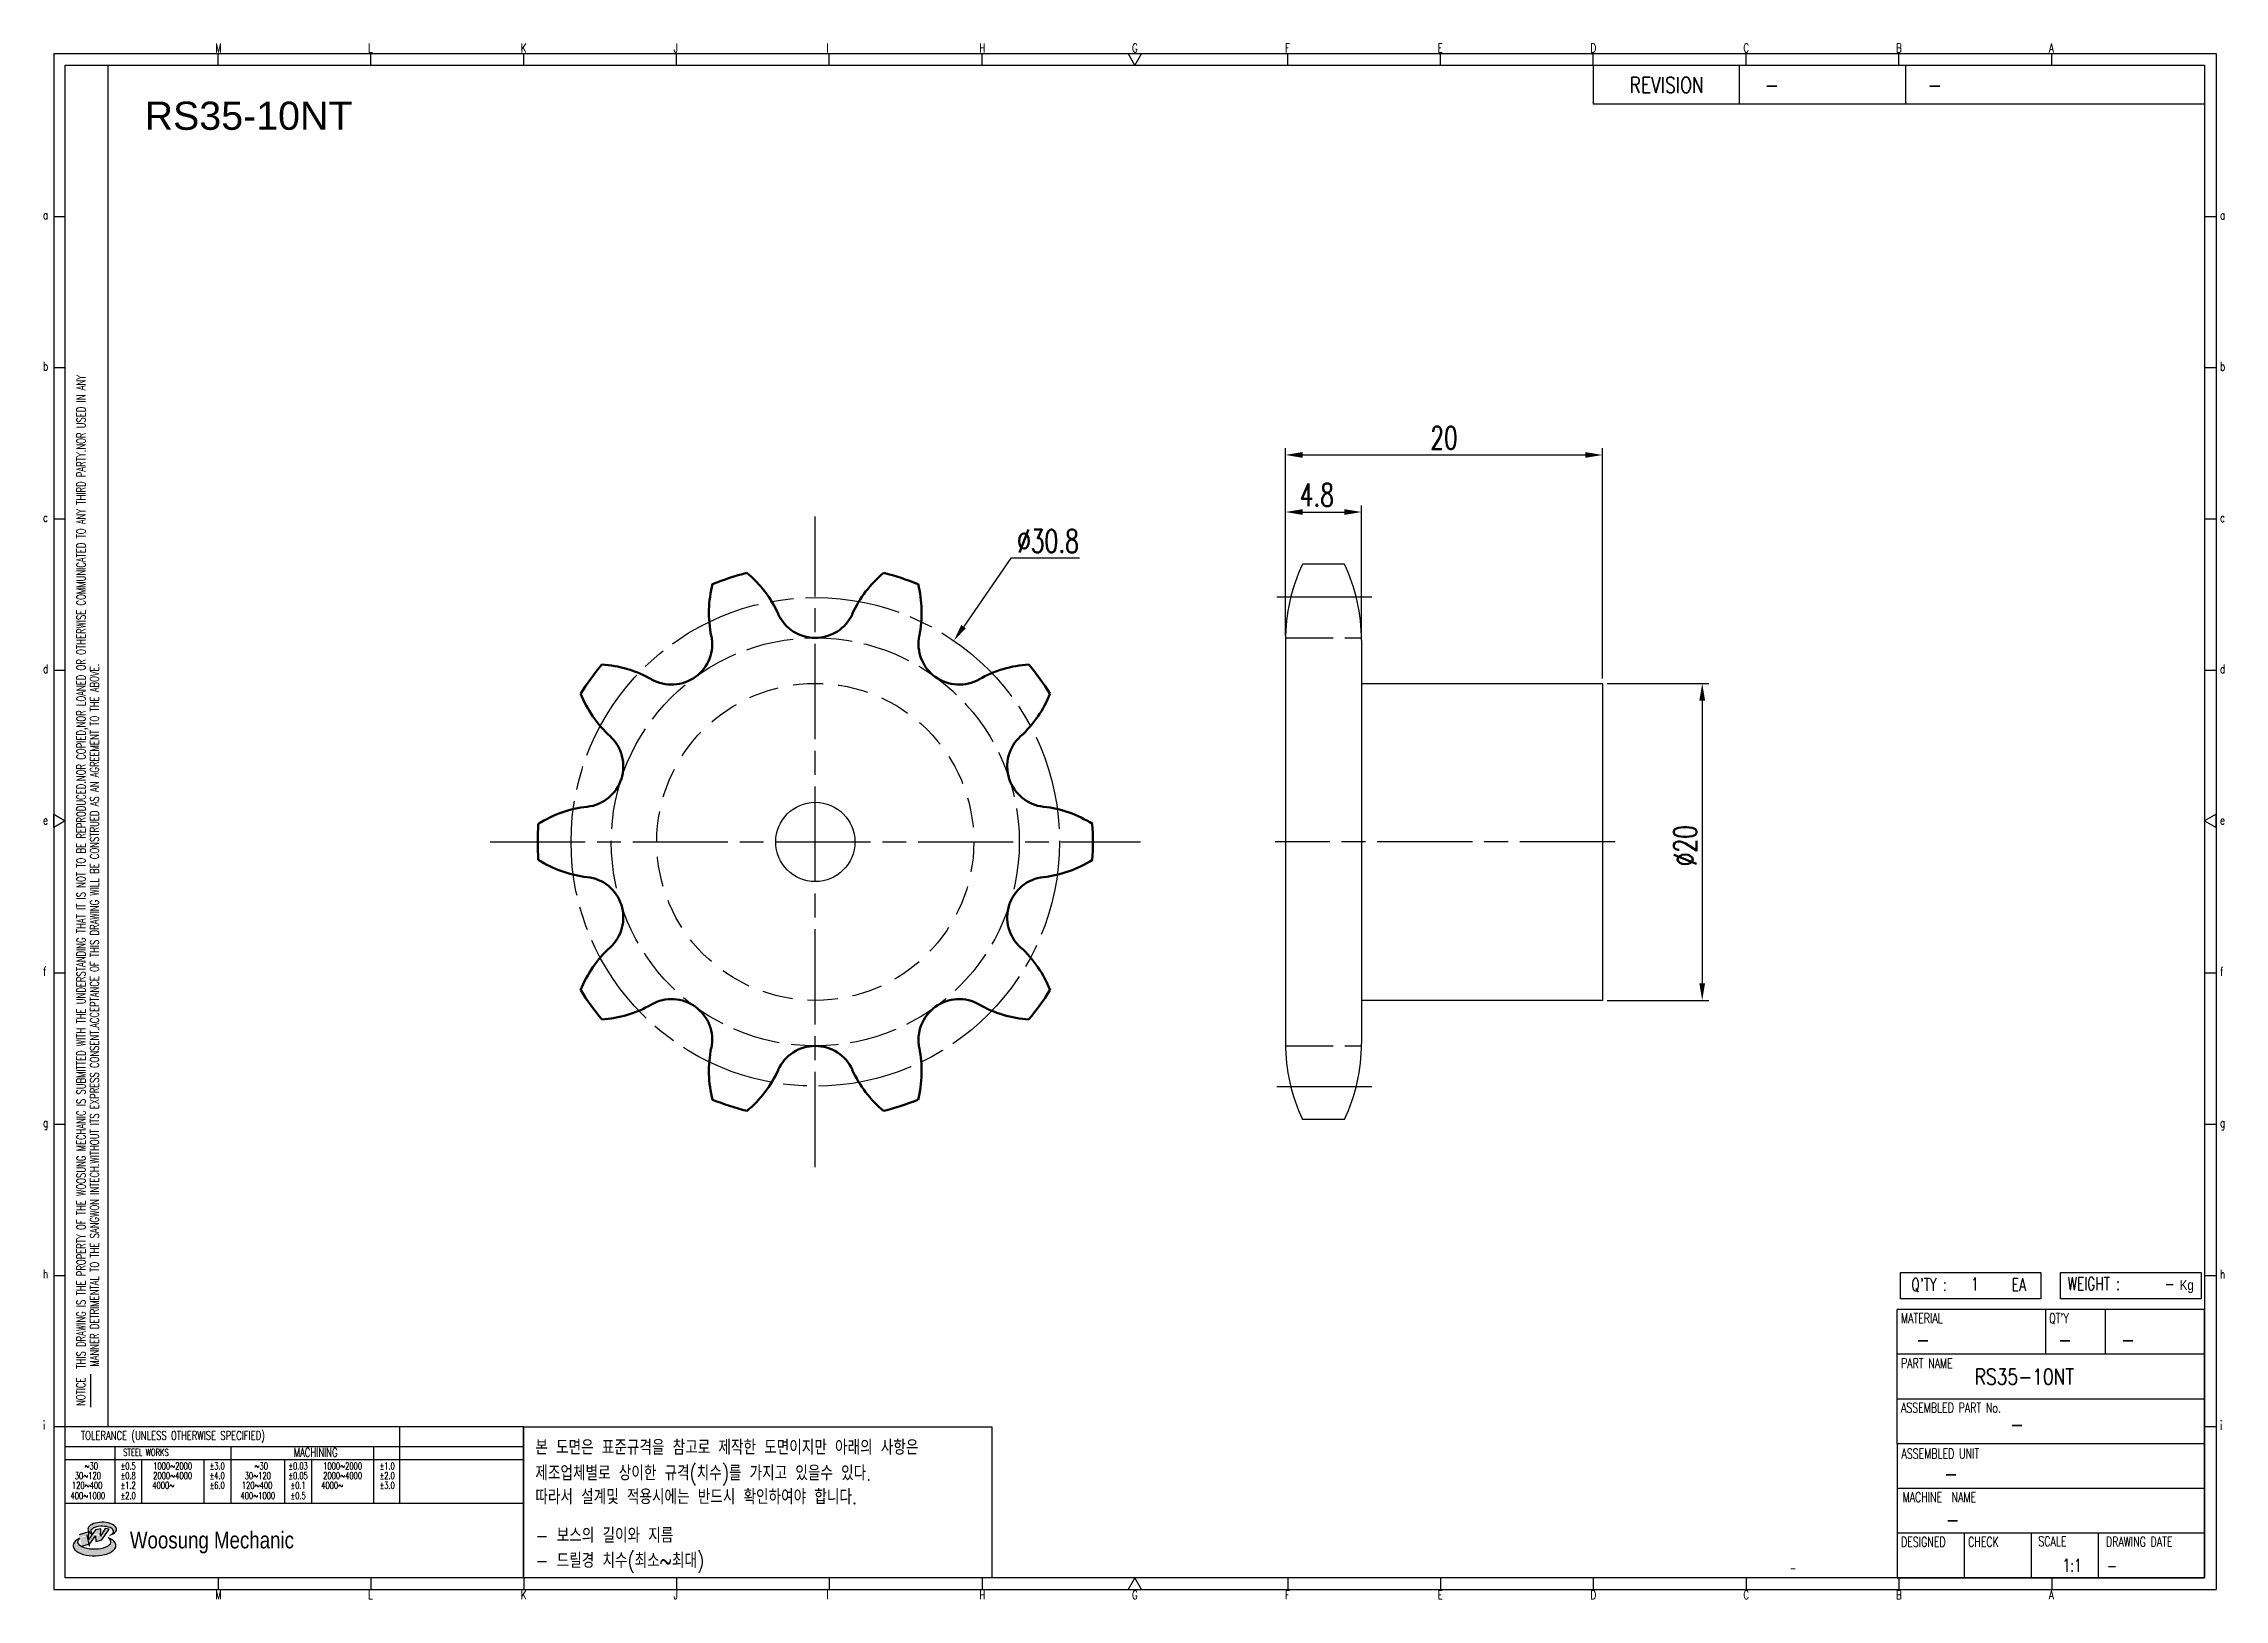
# Model space of a CAD drawing. Header units: millimetres. Extents: x -44999 to -44123, y 1073 to 1307.
# Drawn here: x -44999.2 to -44861.6, y 1072.7 to 1170.9 of the extents above.
import ezdxf
from ezdxf.enums import TextEntityAlignment as Align

# ---------------------------------------------------------------- set-up
doc = ezdxf.new("R2010")
doc.units = ezdxf.units.MM
for name, pattern in [('AM_ISO02W050', [7.5, 6, -1.5]), ('AM_ISO02W050x2', [3.75, 3, -0.75]), ('AM_ISO08W050', [18, 12, -1.5, 3, -1.5]), ('AM_ISO08W050x2', [9, 6, -0.75, 1.5, -0.75]), ('HIDDEN', [9.525, 6.35, -3.175])]:
    doc.linetypes.add(name, pattern=pattern)
for name, color, linetype, lineweight in [('AM_0N', 7, 'Continuous', 50), ('AM_3N', 6, 'AM_ISO02W050', 25), ('AM_7', 4, 'AM_ISO08W050', 25), ('AM_7N', 4, 'AM_ISO08W050', 25)]:
    doc.layers.add(name, color=color, linetype=linetype, lineweight=lineweight)
for name, color, linetype in [('HL', 2, 'HIDDEN'), ('S-DIM', 7, 'Continuous'), ('TITLE', 7, 'Continuous'), ('도면레이아웃', 7, 'Continuous')]:
    doc.layers.add(name, color=color, linetype=linetype)
doc.styles.add('HAN', font='ROMANS.shx', dxfattribs={"width": 0.7, "bigfont": 'whgtxt.shx'})
doc.styles.add('HKD_ST2', font='romans.shx', dxfattribs={"width": 0.7, "height": 4, "bigfont": '@extfont2.shx'})
doc.styles.add('HSG', font='SIMPLEX.shx', dxfattribs={"width": 0.7, "bigfont": 'HSG.shx'})
doc.styles.add('ROMANS', font='romans.shx', dxfattribs={"width": 0.7, "bigfont": 'whgtxt.shx'})
doc.styles.add('SLDTEXTSTYLE4', font='arial.ttf', dxfattribs={"width": 0.8})
doc.styles.get("Standard").update_dxf_attribs({"font": 'arial.ttf'})
doc.dimstyles.new('APP2', dxfattribs={"dimscale": 0.6, "dimtxt": 2.4, "dimasz": 1.8, "dimexe": 0.7, "dimexo": 0.5, "dimgap": 0.6, "dimtad": 1, "dimtoh": 1, "dimdec": 1, "dimrnd": 0.01, "dimzin": 9, "dimdsep": 46, "dimtxsty": 'HSG', "dimcen": 0, "dimclrd": 1, "dimclre": 1, "dimclrt": 256, "dimazin": 2, "dimtp": 1, "dimtm": 1, "dimtfac": 0.5, "dimtdec": 1, "dimtofl": 0, "dimtmove": 0, "dimatfit": 3, "dimfxl": 0, "dimtvp": 1, "dimtolj": 2, "dimlwd": -1, "dimlwe": -1, "dimarcsym": 0})

# ---------------------------------------------------------------- blocks, each defined once
blk = doc.blocks.new('SUYWSHJH')
at = {"layer": '도면레이아웃'}
h = blk.add_hatch(color=10, dxfattribs=at)
h.paths.add_polyline_path([(1.544, 35.177), (1.554, 34.966), (1.779, 35.034), (2.054, 35.422), (1.908, 35.446), (1.728, 35.167), (1.741, 35.439), (1.547, 35.405), (1.292, 35.041), (1.295, 35.33), (0.943, 35.208), (1.03, 34.8), (1.336, 34.885)])
edge = h.paths.add_edge_path()
edge.add_ellipse((1.795, 35.421), major_axis=(-0.53, 0), ratio=0.487785, start_angle=122.36065, end_angle=403.39574)
edge.add_line((1.411, 35.244), (1.419, 35.261))
edge.add_ellipse((1.798, 35.344), major_axis=(-0.423, 0), ratio=0.444396, start_angle=131.58977, end_angle=386.19408, ccw=False)
edge = h.paths.add_edge_path()
edge.add_ellipse((1.512, 34.815), major_axis=(-0.793, 0), ratio=0.480113, start_angle=314.67633, end_angle=590.85213)
edge.add_ellipse((1.501, 34.958), major_axis=(-0.62, 0), ratio=0.43311, start_angle=331.7024, end_angle=574.42495, ccw=False)
for p, q in [((0, 90.118), (80.15, 90.118)), ((0, 90.118), (0, 33.191)), ((6.089, 89.693), (6.089, 90.118)), ((11.753, 89.693), (11.753, 90.118)), ((17.418, 89.693), (17.418, 90.118)), ((23.082, 89.693), (23.082, 90.118)), ((28.746, 89.693), (28.746, 90.118)), ((34.411, 89.693), (34.411, 90.118)), ((45.739, 89.693), (45.739, 90.118)), ((51.404, 89.693), (51.404, 90.118)), ((57.068, 89.693), (57.068, 90.118)), ((62.732, 89.693), (62.732, 90.118)), ((68.397, 89.693), (68.397, 90.118)), ((74.061, 89.693), (74.061, 90.118)), ((80.15, 90.118), (80.15, 33.191)), ((0, 84.085), (0.425, 84.085)), ((79.725, 84.085), (80.15, 84.085)), ((0, 78.478), (0.425, 78.478)), ((79.725, 78.478), (80.15, 78.478)), ((0, 72.87), (0.425, 72.87)), ((79.725, 72.87), (80.15, 72.87)), ((0, 67.262), (0.425, 67.262)), ((79.725, 67.262), (80.15, 67.262)), ((0, 56.047), (0.425, 56.047)), ((79.725, 56.047), (80.15, 56.047)), ((0, 50.439), (0.425, 50.439)), ((79.725, 50.439), (80.15, 50.439)), ((0, 44.832), (0.425, 44.832)), ((79.725, 44.832), (80.15, 44.832)), ((1.377, 39.947), (1.377, 41.174)), ((0, 39.224), (0.425, 39.224)), ((79.725, 39.224), (80.15, 39.224)), ((0, 33.191), (80.15, 33.191)), ((6.089, 33.616), (6.089, 33.191)), ((11.753, 33.616), (11.753, 33.191)), ((17.418, 33.616), (17.418, 33.191)), ((23.082, 33.616), (23.082, 33.191)), ((28.746, 33.616), (28.746, 33.191)), ((34.411, 33.616), (34.411, 33.191)), ((45.739, 33.616), (45.739, 33.191)), ((51.404, 33.616), (51.404, 33.191)), ((57.068, 33.616), (57.068, 33.191)), ((62.732, 33.616), (62.732, 33.191)), ((68.397, 33.616), (68.397, 33.191)), ((74.061, 33.616), (74.061, 33.191))]:
    blk.add_line(p, q)
at = {"color": 2}
for p, q in [((2.017, 39.224), (2.017, 89.693)), ((0.425, 39.224), (17.418, 39.224)), ((12.816, 39.224), (12.816, 36.382)), ((17.418, 33.616), (17.418, 39.224)), ((0.425, 38.487), (17.418, 38.487)), ((0.425, 38.012), (17.418, 38.012)), ((2.257, 38.487), (2.257, 36.382)), ((3.257, 38.012), (3.257, 36.382)), ((5.557, 38.012), (5.557, 36.382)), ((6.557, 38.5), (6.557, 36.382)), ((8.557, 38.012), (8.557, 36.382)), ((9.557, 38.026), (9.557, 36.382)), ((11.857, 38.487), (11.857, 36.382)), ((0.425, 36.382), (17.418, 36.382))]:
    blk.add_line(p, q, dxfattribs=at)
at = {"color": 6, "ltscale": 0.5}
for p, q in [((57.068, 89.693), (57.068, 88.246)), ((62.47, 89.693), (62.47, 88.246)), ((68.635, 89.693), (68.635, 88.246)), ((79.725, 88.246), (57.068, 88.246)), ((68.336, 38.59), (68.336, 43.563)), ((79.725, 43.563), (68.336, 43.563)), ((73.827, 43.563), (73.827, 41.905)), ((76.037, 43.563), (76.037, 41.905)), ((79.725, 38.59), (79.725, 43.563)), ((79.725, 41.905), (68.336, 41.905)), ((79.725, 40.248), (68.336, 40.248)), ((68.336, 38.59), (68.336, 33.616)), ((79.725, 38.59), (68.336, 38.59)), ((79.725, 33.616), (79.725, 38.59)), ((79.725, 36.932), (68.336, 36.932)), ((79.725, 35.274), (68.336, 35.274)), ((70.822, 33.616), (70.822, 35.274)), ((73.309, 33.616), (73.309, 35.274)), ((75.796, 33.616), (75.796, 35.274)), ((68.336, 33.616), (79.725, 33.616))]:
    blk.add_line(p, q, dxfattribs=at)
for points in [[(40.075, 89.693), (39.83, 90.118), (40.32, 90.118)], [(0.425, 89.693), (79.725, 89.693), (79.725, 33.616), (0.425, 33.616)], [(0.425, 61.679), (0, 61.433), (0, 61.924)], [(79.725, 61.679), (80.15, 61.433), (80.15, 61.924)], [(40.075, 33.616), (39.83, 33.191), (40.32, 33.191)]]:
    blk.add_lwpolyline(points, close=True)
at = {"layer": 'TITLE', "color": 20}
for p, q in [((68.449, 43.961), (68.449, 44.936)), ((68.449, 44.936), (73.654, 44.936)), ((73.654, 44.936), (73.654, 43.961)), ((74.39, 43.961), (74.39, 44.936)), ((74.39, 44.936), (79.595, 44.936)), ((79.595, 44.936), (79.595, 43.961)), ((73.654, 43.961), (68.449, 43.961)), ((79.595, 43.961), (74.39, 43.961))]:
    blk.add_line(p, q, dxfattribs=at)
at = {"layer": '도면레이아웃'}
for p, q in [((1.295, 35.33), (0.943, 35.208)), ((1.03, 34.8), (1.336, 34.885)), ((1.224, 35.208), (1.311, 34.8)), ((1.224, 35.208), (1.224, 35.208)), ((1.547, 35.405), (1.292, 35.041)), ((1.292, 35.041), (1.295, 35.33)), ((1.336, 34.885), (1.544, 35.177)), ((1.419, 35.261), (1.411, 35.244)), ((1.544, 35.177), (1.554, 34.966)), ((1.741, 35.439), (1.547, 35.405)), ((1.554, 34.966), (1.779, 35.034)), ((1.908, 35.446), (1.728, 35.167)), ((1.728, 35.167), (1.741, 35.439)), ((1.779, 35.034), (2.054, 35.422)), ((2.054, 35.422), (1.908, 35.446))]:
    blk.add_line(p, q, dxfattribs=at)
for centre, major_axis, ratio, start_param, end_param in [((1.795, 35.421), (-0.53, 0), 0.487785, 2.135596, 7.040584), ((1.512, 34.815), (-0.793, 0), 0.480113, 5.492138, 10.312315), ((1.501, 34.958), (-0.62, 0), 0.43311, 5.789299, 10.025607), ((1.798, 35.344), (-0.423, 0), 0.444396, 2.296675, 6.740358)]:
    blk.add_ellipse(centre, major_axis=major_axis, ratio=ratio, start_param=start_param, end_param=end_param, dxfattribs=at)
at = {"color": 4, "style": 'HKD_ST2', "width": 0.7}
for s, p in [('M', (5.988, 90.164)), ('L', (11.652, 90.164)), ('K', (17.316, 90.164)), ('J', (22.981, 90.164)), ('I', (28.645, 90.164)), ('H', (34.309, 90.164)), ('G', (39.974, 90.164)), ('F', (45.638, 90.164)), ('E', (51.302, 90.164)), ('D', (56.967, 90.164)), ('C', (62.631, 90.164)), ('B', (68.295, 90.164)), ('A', (73.96, 90.164)), ('a', (-0.395, 83.976)), ('a', (80.305, 83.97)), ('b', (-0.395, 78.368)), ('b', (80.305, 78.362)), ('c', (-0.395, 72.76)), ('c', (80.305, 72.754)), ('d', (-0.395, 67.153)), ('d', (80.305, 67.147)), ('e', (-0.395, 61.545)), ('e', (80.305, 61.539)), ('f', (-0.395, 55.937)), ('f', (80.305, 55.931)), ('g', (-0.395, 50.33)), ('g', (80.305, 50.324)), ('h', (-0.395, 44.722)), ('h', (80.305, 44.716)), ('i', (-0.395, 39.114)), ('i', (80.305, 39.108)), ('M', (5.988, 32.824)), ('L', (11.652, 32.824)), ('K', (17.316, 32.824)), ('J', (22.981, 32.824)), ('I', (28.645, 32.824)), ('H', (34.309, 32.824)), ('G', (39.974, 32.824)), ('F', (45.638, 32.824)), ('E', (51.302, 32.824)), ('D', (56.967, 32.824)), ('C', (62.631, 32.824)), ('B', (68.295, 32.824)), ('A', (73.96, 32.824))]:
    blk.add_text(s, height=0.326, dxfattribs=at).set_placement(p)
for s, height, style, width, p in [('REVISION', 0.5806, 'HAN', 0.8, (58.415, 88.664)), ('-', 0.581, 'HAN', 0.8, (63.426, 88.664)), ('-', 0.581, 'HAN', 0.8, (69.468, 88.664)), ("Q'TY : ", 0.4746, 'HKD_ST2', 0.7, (68.857, 44.253)), ('1', 0.475, 'HKD_ST2', 0.7, (71.071, 44.275)), ('EA', 0.4746, 'HKD_ST2', 0.7, (72.578, 44.253)), ('WEIGHT : ', 0.4746, 'HKD_ST2', 0.7, (74.65, 44.286)), ('-', 0.581, 'HAN', 0.8, (69.029, 42.157)), ('-', 0.581, 'HAN', 0.8, (74.289, 42.157)), ('-', 0.581, 'HAN', 0.8, (76.623, 42.157)), ('-', 0.581, 'HAN', 0.8, (72.515, 39.013)), ('-', 0.581, 'HAN', 0.8, (70.067, 37.189)), ('-', 0.581, 'HAN', 0.8, (70.126, 35.48)), ('1:1', 0.4746, 'HKD_ST2', 0.7, (74.458, 33.848)), ('-', 0.475, 'HKD_ST2', 0.7, (76.112, 33.837))]:
    blk.add_text(s, height=height, dxfattribs=dict(style=style, width=width)).set_placement(p)
at = {"color": 2, "style": 'HKD_ST2', "width": 0.7}
for s, p in [(' THIS DRAWING IS THE PROPERTY OF THE WOOSUNG MECHANIC IS SUBMITTED WITH THE UNDERSTANDING THAT IT IS NOT TO BE REPRODUCED.NOR COPIED,NOR LOANED OR OTHERWISE COMMUNICATED TO ANY THIRD PARTY.NOR USED IN ANY', (1.173, 41.217)), ('MANNER DETRIMENTAL TO THE SANGWON INTECH.WITHOUT ITS EXPRESS CONSENT.ACCEPTANCE OF THIS DRAWING WILL BE CONSTRUED AS AN AGREEMENT TO THE ABOVE.', (1.672, 41.447))]:
    blk.add_text(s, height=0.326266, rotation=90, dxfattribs=at).set_placement(p)
at = {"style": 'HKD_ST2', "width": 0.7}
blk.add_text('-', height=0.475, dxfattribs=at).set_placement((78.613, 44.286), align=Align.RIGHT)
at = {"color": 4, "style": 'HKD_ST2', "width": 0.7}
for s, height, p in [('MATERIAL', 0.3651, (68.474, 43.425)), ("QT'Y", 0.3651, (73.965, 43.425)), ('PART NAME', 0.3651, (68.474, 41.756)), ('ASSEMBLED PART No.', 0.36511, (68.474, 40.109)), ('ASSEMBLED UNIT', 0.36511, (68.49, 38.408)), ('MACHINE  NAME', 0.36511, (68.532, 36.794)), ('DESIGNED', 0.3651, (68.474, 35.136)), ('CHECK', 0.3651, (70.961, 35.136)), ('SCALE', 0.3651, (73.566, 35.153)), ('DRAWING DATE', 0.36511, (76.071, 35.141))]:
    blk.add_text(s, height=height, dxfattribs=at).set_placement(p, align=Align.TOP_LEFT)
at = {"style": 'HKD_ST2', "width": 0.7}
blk.add_text('NOTICE', height=0.3263, rotation=90, dxfattribs=at).set_placement((1.163, 39.988))
for s, height, style, width, p in [('TOLERANCE (UNLESS OTHERWISE SPECIFIED)', 0.32627, 'HKD_ST2', 0.7, (4.417, 38.896)), ('-', 0.326, 'ROMANS', 0.65, (64.469, 33.975))]:
    blk.add_text(s, height=height, dxfattribs=dict(style=style, width=width)).set_placement(p, align=Align.MIDDLE_CENTER)
at = {"color": 4, "style": 'HKD_ST2', "width": 0.7}
for s, height, p in [('STEEL WORKS', 0.26101, (3.416, 38.268)), ('MACHINING', 0.3263, (9.707, 38.27)), ('%%P0.5', 0.261, (2.757, 37.762)), ('%%P0.8', 0.261, (2.757, 37.411)), ('%%P3.0', 0.261, (6.057, 37.762)), ('%%P4.0', 0.261, (6.057, 37.411)), ('%%P0.03', 0.261, (9.057, 37.762)), ('%%P0.05', 0.261, (9.057, 37.411)), ('%%P1.0', 0.261, (12.357, 37.762)), ('%%P2.0', 0.261, (12.357, 37.411)), ('%%P1.2', 0.261, (2.757, 37.045)), ('%%P2.0', 0.261, (2.757, 36.67)), ('%%P6.0', 0.261, (6.057, 37.045)), ('%%P0.1', 0.261, (9.057, 37.045)), ('%%P0.5', 0.261, (9.057, 36.67)), ('%%P3.0', 0.261, (12.357, 37.045))]:
    blk.add_text(s, height=height, dxfattribs=at).set_placement(p, align=Align.MIDDLE)
for s, height, p in [('30%%126120', 0.261, (1.263, 37.411)), ('%%12630', 0.261, (1.389, 37.762)), ('2000%%1264000', 0.26101, (4.407, 37.411)), ('1000%%1262000', 0.26101, (4.407, 37.762)), ('30%%126120', 0.261, (7.563, 37.411)), ('%%12630', 0.261, (7.689, 37.762)), ('2000%%1264000', 0.26101, (10.707, 37.411)), ('1000%%1262000', 0.26101, (10.707, 37.762)), ('400%%1261000', 0.26101, (1.263, 36.67)), ('120%%126400', 0.26101, (1.237, 37.045)), ('4000%%126', 0.261, (4.061, 37.045)), ('400%%1261000', 0.26101, (7.563, 36.67)), ('120%%126400', 0.26101, (7.537, 37.045)), ('4000%%126', 0.261, (10.321, 37.045))]:
    blk.add_text(s, height=height, dxfattribs=at).set_placement(p, align=Align.MIDDLE_CENTER)
at = {"color": 1, "style": 'SLDTEXTSTYLE4', "width": 0.8}
blk.add_text('Woosung Mechanic', height=0.61957, dxfattribs=at).set_placement((2.822, 34.711))
at = {"layer": 'TITLE', "width": 0.8}
blk.add_text('Kg', height=0.3789, dxfattribs=at).set_placement((78.807, 44.286))
blk = doc.blocks.new('*D23')
at = {"layer": 'Defpoints', "color": 0, "transparency": 16777216}
for p in [(-44916.08, 1141.34), (-44920.88, 1133.25), (-44916.08, 1133.25)]:
    blk.add_point(p, dxfattribs=at)
at = {"layer": 'S-DIM', "color": 1, "transparency": 16777216}
for p, q in [((-44920.88, 1133.55), (-44920.88, 1141.76)), ((-44919.8, 1141.34), (-44917.16, 1141.34)), ((-44916.08, 1133.55), (-44916.08, 1141.76))]:
    blk.add_line(p, q, dxfattribs=at)
for points in [[(-44919.8, 1141.52), (-44919.8, 1141.16), (-44920.88, 1141.34)], [(-44917.16, 1141.52), (-44917.16, 1141.16), (-44916.08, 1141.34)]]:
    blk.add_solid(points, dxfattribs=at)
at = {"layer": 'S-DIM', "transparency": 16777216, "insert": (-44918.9, 1142.42), "char_height": 1.44, "attachment_point": 5, "style": 'HSG'}
blk.add_mtext('\\A2;4.8', dxfattribs=at)
blk = doc.blocks.new('*D24')
at = {"layer": 'Defpoints', "color": 0, "transparency": 16777216}
for p in [(-44900.88, 1144.94), (-44920.88, 1133.25), (-44900.88, 1130.53)]:
    blk.add_point(p, dxfattribs=at)
at = {"layer": 'S-DIM', "color": 1, "transparency": 16777216}
for p, q in [((-44920.88, 1133.55), (-44920.88, 1145.36)), ((-44919.8, 1144.94), (-44901.96, 1144.94)), ((-44900.88, 1130.83), (-44900.88, 1145.36))]:
    blk.add_line(p, q, dxfattribs=at)
for points in [[(-44919.8, 1145.12), (-44919.8, 1144.76), (-44920.88, 1144.94)], [(-44901.96, 1145.12), (-44901.96, 1144.76), (-44900.88, 1144.94)]]:
    blk.add_solid(points, dxfattribs=at)
at = {"layer": 'S-DIM', "transparency": 16777216, "insert": (-44910.88, 1146.02), "char_height": 1.44, "attachment_point": 5, "style": 'HSG'}
blk.add_mtext('\\A2;20', dxfattribs=at)
blk = doc.blocks.new('*D25')
at = {"layer": 'Defpoints', "color": 0, "transparency": 16777216}
for p in [(-44900.88, 1130.53), (-44900.88, 1110.53), (-44894.59, 1110.53)]:
    blk.add_point(p, dxfattribs=at)
at = {"layer": 'S-DIM', "color": 1, "transparency": 16777216}
for p, q in [((-44900.58, 1130.53), (-44894.17, 1130.53)), ((-44894.59, 1129.45), (-44894.59, 1111.61)), ((-44900.58, 1110.53), (-44894.17, 1110.53))]:
    blk.add_line(p, q, dxfattribs=at)
for points in [[(-44894.77, 1129.45), (-44894.41, 1129.45), (-44894.59, 1130.53)], [(-44894.77, 1111.61), (-44894.41, 1111.61), (-44894.59, 1110.53)]]:
    blk.add_solid(points, dxfattribs=at)
at = {"layer": 'S-DIM', "transparency": 16777216, "insert": (-44895.67, 1120.29), "char_height": 1.44, "attachment_point": 5, "rotation": 90, "style": 'HSG'}
blk.add_mtext('\\A2;%%c20', dxfattribs=at)
blk = doc.blocks.new('*D26')
at = {"layer": 'Defpoints', "color": 0, "transparency": 16777216}
for p in [(-44941.8, 1133.22), (-44959.28, 1107.84)]:
    blk.add_point(p, dxfattribs=at)
at = {"layer": 'S-DIM', "color": 1, "transparency": 16777216}
for p, q in [((-44938.21, 1138.43), (-44941.18, 1134.11)), ((-44933.87, 1138.43), (-44938.21, 1138.43))]:
    blk.add_line(p, q, dxfattribs=at)
blk.add_solid([(-44941.33, 1134.22), (-44941.04, 1134.01), (-44941.8, 1133.22)], dxfattribs=at)
at = {"layer": 'S-DIM', "transparency": 16777216, "insert": (-44935.86, 1139.51), "char_height": 1.44, "attachment_point": 5, "style": 'HSG'}
blk.add_mtext('\\A2;∅30.8', dxfattribs=at)

msp = doc.modelspace()

# ---------------------------------------------------------------- linework, layer by layer
for p, q in [((-44917.15, 1138.05), (-44919.81, 1138.05)), ((-44920.88, 1133.25), (-44920.88, 1107.82)), ((-44916.08, 1133.25), (-44916.08, 1107.82)), ((-44917.15, 1103.02), (-44919.81, 1103.02))]:
    msp.add_line(p, q)
msp.add_lwpolyline([(-44916.08, 1130.53), (-44900.88, 1130.53), (-44900.88, 1110.53), (-44916.08, 1110.53)])
at = {"color": 4}
msp.add_lwpolyline([(-44968.94, 1083.64), (-44939.4, 1083.64), (-44939.4, 1074.1), (-44968.94, 1074.1)], close=True, dxfattribs=at)
msp.add_circle((-44950.54, 1120.53), 2.5)
for centre, start, end in [((-44909.58, 1133.25), 154.8633, 180), ((-44927.38, 1133.25), 0, 25.1367), ((-44909.58, 1107.82), 180, 205.1367), ((-44927.38, 1107.82), 334.8633, 0)]:
    msp.add_arc(centre, 11.3, start, end)
at = {"layer": 'AM_0N'}
for centre, radius, start, end in [((-44949.93, 1134.99), 7.32, 165.6415, 191.5), ((-44950.54, 1120.53), 17.51, 104.2926, 111.7074), ((-44959.53, 1131.87), 7.32, 24.5, 50.3585), ((-44941.55, 1131.87), 7.32, 129.6415, 155.5), ((-44950.54, 1120.53), 17.51, 68.2926, 75.7074), ((-44951.15, 1134.99), 7.32, 348.5, 14.3585), ((-44950.54, 1135.97), 2.57, 204.5, 335.5), ((-44959.61, 1133.02), 2.57, 240.5, 11.5), ((-44941.46, 1133.02), 2.57, 168.5, 299.5), ((-44950.54, 1120.53), 17.51, 140.2926, 147.7074), ((-44964.48, 1124.42), 7.32, 60.5, 86.3585), ((-44936.6, 1124.42), 7.32, 93.6415, 119.5), ((-44950.54, 1120.53), 17.51, 32.2926, 39.7074), ((-44958.54, 1132.59), 7.32, 201.6415, 227.5), ((-44942.53, 1132.59), 7.32, 312.5, 338.3585), ((-44965.22, 1125.3), 2.57, 276.5, 47.5), ((-44935.86, 1125.3), 2.57, 132.5, 263.5), ((-44964.1, 1115.48), 7.32, 96.5, 122.3585), ((-44936.97, 1115.48), 7.32, 57.6415, 83.5), ((-44950.54, 1120.53), 17.51, 176.2926, 183.7074), ((-44950.54, 1120.53), 17.51, 356.2926, 3.7074), ((-44964.1, 1125.58), 7.32, 237.6415, 263.5), ((-44936.97, 1125.58), 7.32, 276.5, 302.3585), ((-44965.22, 1115.76), 2.57, 312.5, 83.5), ((-44935.86, 1115.76), 2.57, 96.5, 227.5), ((-44958.54, 1108.48), 7.32, 132.5, 158.3585), ((-44942.53, 1108.48), 7.32, 21.6415, 47.5), ((-44950.54, 1120.53), 17.51, 212.2926, 219.7074), ((-44964.48, 1116.64), 7.32, 273.6415, 299.5), ((-44959.61, 1108.04), 2.57, 348.5, 119.5), ((-44941.46, 1108.04), 2.57, 60.5, 191.5), ((-44936.6, 1116.64), 7.32, 240.5, 266.3585), ((-44950.54, 1120.53), 17.51, 320.2926, 327.7074), ((-44949.93, 1106.07), 7.32, 168.5, 194.3585), ((-44950.54, 1105.09), 2.57, 24.5, 155.5), ((-44951.15, 1106.07), 7.32, 345.6415, 11.5), ((-44959.53, 1109.19), 7.32, 309.6415, 335.5), ((-44941.55, 1109.19), 7.32, 204.5, 230.3585), ((-44950.54, 1120.53), 17.51, 248.2926, 255.7074), ((-44950.54, 1120.53), 17.51, 284.2926, 291.7074)]:
    msp.add_arc(centre, radius, start, end, dxfattribs=at)
at = {"layer": 'AM_3N', "linetype": 'AM_ISO02W050x2'}
for p, q in [((-44920.88, 1133.4), (-44916.08, 1133.4)), ((-44920.88, 1107.66), (-44916.08, 1107.66))]:
    msp.add_line(p, q, dxfattribs=at)
msp.add_circle((-44950.54, 1120.53), 12.87, dxfattribs=at)
at = {"layer": 'AM_7', "linetype": 'AM_ISO08W050x2'}
for p, q in [((-44915.43, 1135.97), (-44921.54, 1135.97)), ((-44900.09, 1120.53), (-44921.54, 1120.53)), ((-44915.43, 1105.09), (-44921.54, 1105.09))]:
    msp.add_line(p, q, dxfattribs=at)
msp.add_circle((-44950.54, 1120.53), 15.41, dxfattribs=at)
at = {"layer": 'AM_7N', "linetype": 'AM_ISO08W050x2'}
for p, q in [((-44950.54, 1100.02), (-44950.54, 1141.05)), ((-44971.05, 1120.53), (-44930.02, 1120.53))]:
    msp.add_line(p, q, dxfattribs=at)
at = {"layer": 'HL', "ltscale": 0.3}
msp.add_circle((-44950.54, 1120.53), 10, dxfattribs=at)

# ---------------------------------------------------------------- block references
at = {"xscale": 1.701850295553408, "yscale": 1.701850295553408, "zscale": 1.701850295553408}
msp.add_blockref('SUYWSHJH', (-44998.58, 1016.89), dxfattribs=at)

# ---------------------------------------------------------------- texts
at = {"color": 2}
msp.add_text('RS35-10NT', height=1.778, dxfattribs=at).set_placement((-44992.85, 1165.45))
at = {"style": 'HAN', "width": 0.8}
msp.add_text('RS35-10NT', height=0.988, dxfattribs=at).set_placement((-44877.4, 1086.3))
at = {"color": 4, "style": 'HAN', "width": 0.8}
for s, p in [('본 도면은 표준규격을 참고로 제작한 도면이지만 아래의 사항은', (-44968.2, 1081.87)), ('제조업체별로 상이한 규격(치수)를 가지고 있을수 있다.', (-44968.2, 1080.25)), ('따라서 설계및 적용시에는 반드시 확인하여야 합니다.', (-44968.2, 1078.75)), ('- 보스의 길이와 지름', (-44968.2, 1076.32)), ('- 드릴경 치수(최소~최대)', (-44968.2, 1074.73))]:
    msp.add_text(s, height=0.9349, dxfattribs=at).set_placement(p)

# ---------------------------------------------------------------- dimensions: what is measured, and where the dimension line sits
at = {"layer": 'S-DIM'}
dim = msp.add_linear_dim(base=(-44900.88, 1144.94), p1=(-44920.88, 1133.25), p2=(-44900.88, 1130.53), dimstyle='APP2', dxfattribs=at)
dim.commit()
dim.dimension.update_dxf_attribs({"geometry": '*D24', "text_midpoint": (-44910.88, 1146.02)})
dim = msp.add_linear_dim(base=(-44916.08, 1141.34), p1=(-44920.88, 1133.25), p2=(-44916.08, 1133.25), dimstyle='APP2', dxfattribs=at)
dim.commit()
dim.dimension.update_dxf_attribs({"geometry": '*D23', "text_midpoint": (-44918.9, 1141.34), "dimtype": 160})
dim = msp.add_diameter_dim_2p(p1=(-44959.28, 1107.84), p2=(-44941.8, 1133.22), dimstyle='APP2', dxfattribs=at)
dim.commit()
dim.dimension.update_dxf_attribs({"geometry": '*D26', "text_midpoint": (-44935.86, 1138.43), "dimtype": 163})
dim = msp.add_linear_dim(base=(-44894.59, 1110.53), p1=(-44900.88, 1130.53), p2=(-44900.88, 1110.53), angle=90, text='%%c<>', dimstyle='APP2', dxfattribs=at)
dim.commit()
dim.dimension.update_dxf_attribs({"geometry": '*D25', "text_midpoint": (-44894.59, 1120.29), "dimtype": 160})

doc.saveas('drawing.dxf')
